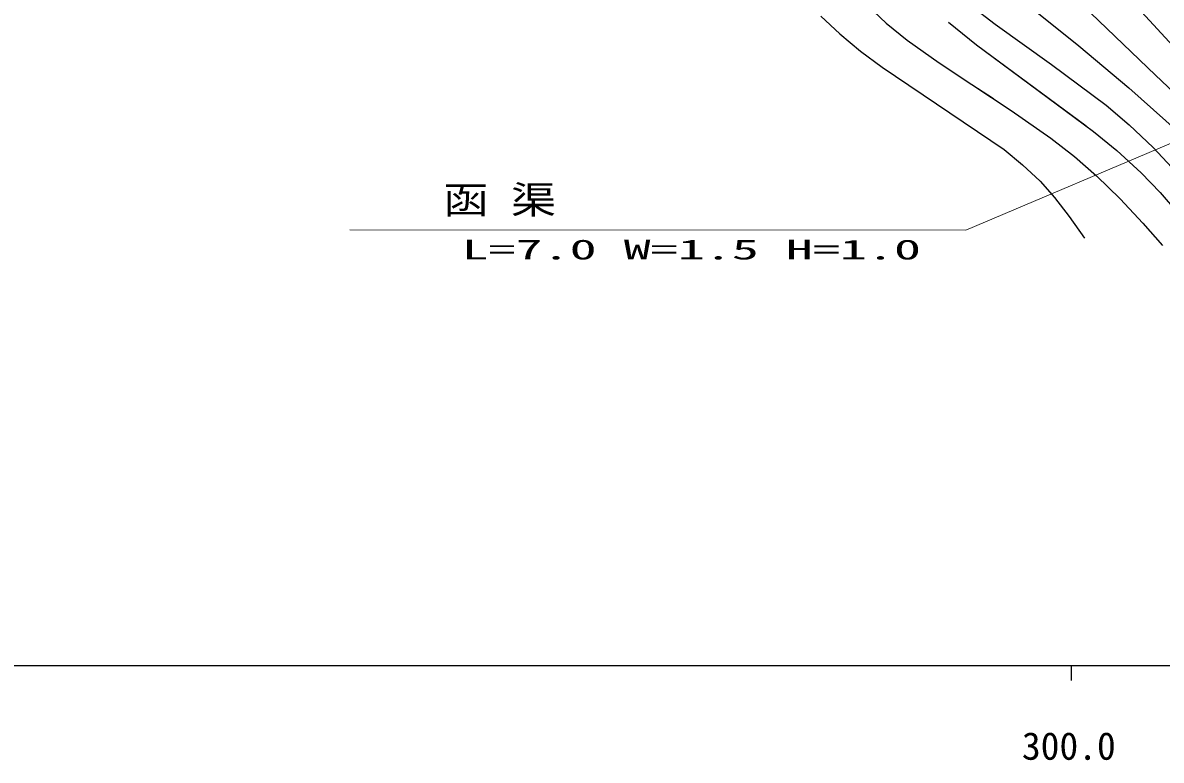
# Model space of a CAD drawing. Units: millimetres, scale not verified. Extents: x 40000 to 680000, y 20000 to 380000.
# Drawn here: x 298344 to 373982, y 198715 to 247682 of the extents above; entities that cross this region are included whole.
import ezdxf
from ezdxf.enums import TextEntityAlignment as Align

# ---------------------------------------------------------------- set-up
doc = ezdxf.new("R2010")
doc.units = ezdxf.units.MM
doc.header["$LTSCALE"] = 1000
for name, color, linetype, lineweight in [('M-BGD', 7, 'Continuous', 25), ('M-STR-HTXT', 7, 'Continuous', 13), ('M-TTL-BAND', 7, 'Continuous', 25)]:
    doc.layers.add(name, color=color, linetype=linetype, lineweight=lineweight)
doc.styles.add('ＭＳ ゴシック', font='')
doc.styles.get('ＭＳ ゴシック').set_extended_font_data('MS Gothic')

msp = doc.modelspace()

# ---------------------------------------------------------------- linework, layer by layer
at = {"layer": 'M-BGD'}
for p, q in [((366578, 250955), (373597, 244209)), ((365064, 248927), (368516, 246156)), ((372156, 248951), (375285, 245573)), ((351376, 248120), (352626, 246953)), ((354460, 248819), (355718, 247665)), ((361343, 248838), (362951, 247579)), ((355718, 247665), (357109, 246537)), ((359850, 247715), (361715, 246217)), ((362951, 247579), (366700, 244920)), ((352626, 246953), (353995, 245807)), ((357109, 246537), (359223, 245020)), ((357109, 246537), (359223, 245020)), ((361715, 246217), (369004, 240844)), ((361715, 246217), (369478, 240472)), ((368516, 246156), (371819, 243357)), ((353995, 245807), (355431, 244737)), ((355431, 244737), (363537, 239271)), ((359223, 245020), (361407, 243577)), ((359223, 245020), (361407, 243577)), ((366700, 244920), (370319, 242217)), ((361407, 243577), (362846, 242644)), ((361407, 243577), (364022, 241867)), ((373597, 244209), (380639, 237470)), ((371819, 243357), (375108, 240431)), ((370319, 242217), (371851, 240911)), ((370319, 242217), (371851, 240911)), ((364022, 241867), (366649, 240024)), ((371851, 240911), (373455, 239392)), ((371851, 240911), (373455, 239392)), ((366649, 240024), (368223, 238796)), ((369478, 240472), (371029, 239194)), ((369478, 240472), (371029, 239194)), ((363537, 239271), (364774, 238257)), ((363537, 239271), (364774, 238257)), ((371029, 239194), (372657, 237708)), ((371029, 239194), (372657, 237708)), ((373455, 239392), (374692, 238079)), ((373455, 239392), (374692, 238079)), ((368223, 238796), (369691, 237520)), ((364774, 238257), (365929, 237161)), ((364774, 238257), (365929, 237161)), ((369691, 237520), (371256, 235982)), ((372657, 237708), (373910, 236417)), ((365929, 237161), (366892, 236081)), ((366892, 236081), (367871, 234816)), ((373910, 236417), (374990, 235152)), ((371256, 235982), (372754, 234368)), ((367871, 234816), (368894, 233383)), ((372754, 234368), (374073, 232886))]:
    msp.add_line(p, q, dxfattribs=at)
at = {"layer": 'M-STR-HTXT'}
for p, q in [((387128, 244969), (361000, 233921)), ((361000, 233921), (320071, 233930))]:
    msp.add_line(p, q, dxfattribs=at)
at = {"layer": 'M-TTL-BAND'}
for p, q in [((40000, 205000), (579000, 205000)), ((368000, 205000), (368000, 204000))]:
    msp.add_line(p, q, dxfattribs=at)

# ---------------------------------------------------------------- texts
at = {"layer": 'M-STR-HTXT', "style": 'ＭＳ ゴシック'}
for s, height, width, p in [('函 渠', 1833, 1.2, (326282, 234460)), ('L=7.0 W=1.5 H=1.0', 1320, 2, (327492, 231574))]:
    msp.add_text(s, height=height, rotation=359.988, dxfattribs=dict(at, width=width)).set_placement(p, align=Align.BOTTOM_LEFT)
at = {"layer": 'M-TTL-BAND', "style": 'ＭＳ ゴシック'}
msp.add_text('300.0', height=1833, dxfattribs=at).set_placement((367844, 198195), align=Align.BOTTOM_CENTER)

doc.saveas('drawing.dxf')
